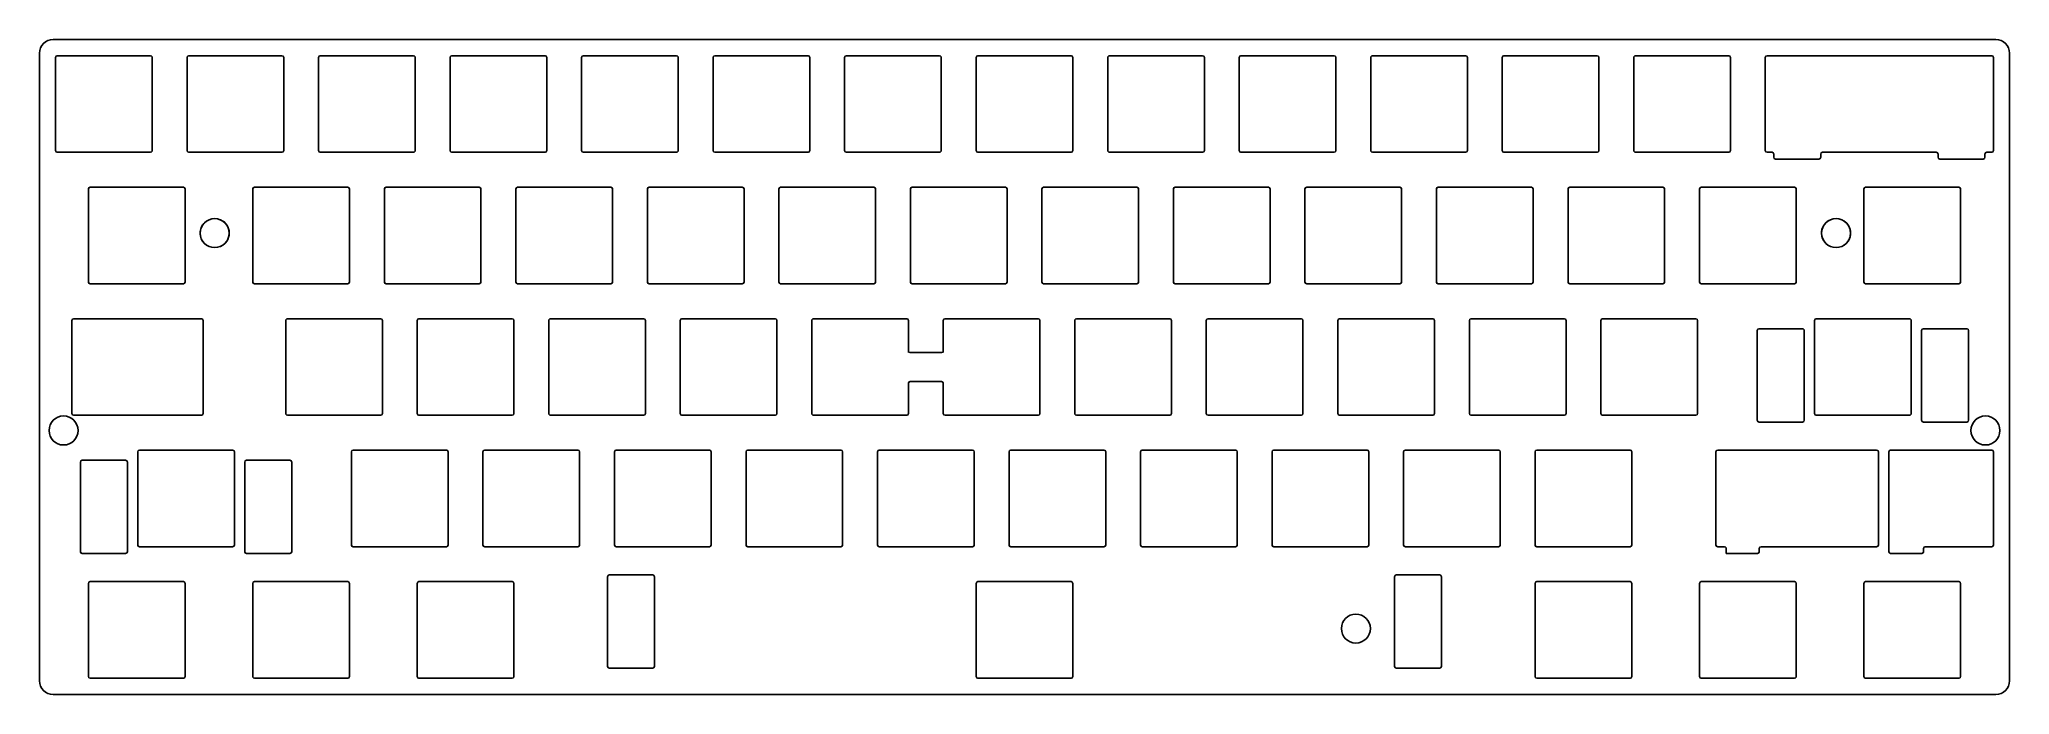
# Model space of a CAD drawing. Header units: millimetres. Extents: x 0 to 285, y -100 to -5.
import ezdxf

# ---------------------------------------------------------------- set-up
doc = ezdxf.new("R2010")
doc.units = ezdxf.units.MM
doc.layers.get('0').update_dxf_attribs({"linetype": 'CONTINUOUS'})

msp = doc.modelspace()

# ---------------------------------------------------------------- linework, layer by layer
for p, q in [((2.09508, -4.9761), (283.47, -4.9761)), ((0.09508, -59.1385), (0.09508, -6.9761)), ((2.43224, -21.0876), (2.43224, -7.588)), ((2.68224, -7.338), (16.1817, -7.338)), ((16.4317, -7.588), (16.4317, -21.0876)), ((21.4822, -21.0876), (21.4822, -7.588)), ((21.7322, -7.338), (35.2317, -7.338)), ((35.4817, -7.588), (35.4817, -21.0876)), ((40.5324, -21.0876), (40.5324, -7.588)), ((40.7824, -7.338), (54.2817, -7.338)), ((54.5317, -7.588), (54.5317, -21.0876)), ((59.581, -21.0876), (59.581, -7.588)), ((59.831, -7.338), (73.3317, -7.338)), ((73.5817, -7.588), (73.5817, -21.0876)), ((78.6324, -21.0876), (78.6324, -7.588)), ((78.8824, -7.338), (92.3817, -7.338)), ((92.6317, -7.588), (92.6317, -21.0876)), ((97.6824, -21.0876), (97.6824, -7.588)), ((97.9324, -7.338), (111.432, -7.338)), ((111.682, -7.588), (111.682, -21.0876)), ((116.732, -21.0876), (116.732, -7.588)), ((116.982, -7.338), (130.482, -7.338)), ((130.732, -7.588), (130.732, -21.0876)), ((135.782, -21.0876), (135.782, -7.588)), ((136.032, -7.338), (149.532, -7.338)), ((149.782, -7.588), (149.782, -21.0876)), ((154.831, -21.0876), (154.831, -7.588)), ((155.081, -7.338), (168.582, -7.338)), ((168.832, -7.588), (168.832, -21.0876)), ((173.882, -21.0876), (173.882, -7.588)), ((174.132, -7.338), (187.632, -7.338)), ((187.882, -7.588), (187.882, -21.0876)), ((192.931, -21.0876), (192.931, -7.588)), ((193.181, -7.338), (206.682, -7.338)), ((206.932, -7.588), (206.932, -21.0876)), ((211.982, -21.0876), (211.982, -7.588)), ((212.232, -7.338), (225.732, -7.338)), ((225.982, -7.588), (225.982, -21.0876)), ((231.032, -21.0876), (231.032, -7.588)), ((231.282, -7.338), (244.782, -7.338)), ((245.032, -7.588), (245.032, -21.0876)), ((250.081, -21.0876), (250.081, -7.588)), ((250.331, -7.338), (264.082, -7.338)), ((273.607, -7.338), (259.606, -7.338)), ((269.131, -7.338), (282.882, -7.338)), ((283.132, -7.588), (283.132, -21.0876)), ((285.47, -6.9761), (285.47, -59.1385)), ((16.1817, -21.3376), (2.68224, -21.3376)), ((35.2317, -21.3376), (21.7322, -21.3376)), ((54.2817, -21.3376), (40.7824, -21.3376)), ((73.3317, -21.3376), (59.831, -21.3376)), ((92.3817, -21.3376), (78.8824, -21.3376)), ((111.432, -21.3376), (97.9324, -21.3376)), ((130.482, -21.3376), (116.982, -21.3376)), ((149.532, -21.3376), (136.032, -21.3376)), ((168.582, -21.3376), (155.081, -21.3376)), ((187.632, -21.3376), (174.132, -21.3376)), ((206.682, -21.3376), (193.181, -21.3376)), ((225.732, -21.3376), (212.232, -21.3376)), ((244.782, -21.3376), (231.282, -21.3376)), ((250.331, -21.3376), (251.0565, -21.3376)), ((251.3065, -22.0578), (251.3065, -21.5876)), ((251.5565, -22.3078), (257.8565, -22.3078)), ((258.1065, -22.0578), (258.1065, -21.5876)), ((274.8565, -21.3376), (258.3565, -21.3376)), ((275.1065, -22.0578), (275.1065, -21.5876)), ((275.3565, -22.3078), (281.6565, -22.3078)), ((281.9065, -21.5876), (281.9065, -22.0578)), ((282.882, -21.3376), (282.1565, -21.3376)), ((7.19473, -40.1376), (7.19473, -26.638)), ((7.44473, -26.388), (20.9456, -26.388)), ((21.1956, -26.638), (21.1956, -40.1376)), ((31.0059, -40.1376), (31.0059, -26.638)), ((31.2559, -26.388), (44.7567, -26.388)), ((45.0067, -26.638), (45.0067, -40.1376)), ((50.0574, -40.1376), (50.0574, -26.638)), ((50.3074, -26.388), (63.8067, -26.388)), ((64.0567, -26.638), (64.0567, -40.1376)), ((69.1074, -40.1376), (69.1074, -26.638)), ((69.3574, -26.388), (82.8567, -26.388)), ((83.1067, -26.638), (83.1067, -40.1376)), ((88.1574, -40.1376), (88.1574, -26.638)), ((88.4074, -26.388), (101.907, -26.388)), ((102.157, -26.638), (102.157, -40.1376)), ((107.206, -40.1376), (107.206, -26.638)), ((107.456, -26.388), (120.957, -26.388)), ((121.207, -26.638), (121.207, -40.1376)), ((126.257, -40.1376), (126.257, -26.638)), ((126.507, -26.388), (140.007, -26.388)), ((140.257, -26.638), (140.257, -40.1376)), ((145.306, -40.1376), (145.306, -26.638)), ((145.556, -26.388), (159.057, -26.388)), ((159.307, -26.638), (159.307, -40.1376)), ((164.357, -40.1376), (164.357, -26.638)), ((164.607, -26.388), (178.107, -26.388)), ((178.357, -26.638), (178.357, -40.1376)), ((183.407, -40.1376), (183.407, -26.638)), ((183.657, -26.388), (197.157, -26.388)), ((197.407, -26.638), (197.407, -40.1376)), ((202.456, -40.1376), (202.456, -26.638)), ((202.706, -26.388), (216.207, -26.388)), ((216.457, -26.638), (216.457, -40.1376)), ((221.507, -40.1376), (221.507, -26.638)), ((221.757, -26.388), (235.257, -26.388)), ((235.507, -26.638), (235.507, -40.1376)), ((240.556, -40.1376), (240.556, -26.638)), ((240.806, -26.388), (254.307, -26.388)), ((254.557, -26.638), (254.557, -40.1376)), ((264.37, -40.1376), (264.37, -26.638)), ((264.62, -26.388), (278.119, -26.388)), ((278.369, -26.638), (278.369, -40.1376)), ((20.9456, -40.3876), (7.44473, -40.3876)), ((44.7567, -40.3876), (31.2559, -40.3876)), ((63.8067, -40.3876), (50.3074, -40.3876)), ((82.8567, -40.3876), (69.3574, -40.3876)), ((101.907, -40.3876), (88.4074, -40.3876)), ((120.957, -40.3876), (107.456, -40.3876)), ((140.007, -40.3876), (126.507, -40.3876)), ((159.057, -40.3876), (145.556, -40.3876)), ((178.107, -40.3876), (164.607, -40.3876)), ((197.157, -40.3876), (183.657, -40.3876)), ((216.207, -40.3876), (202.706, -40.3876)), ((235.257, -40.3876), (221.757, -40.3876)), ((254.307, -40.3876), (240.806, -40.3876)), ((278.119, -40.3876), (264.62, -40.3876)), ((36.0199, -45.4394), (49.5206, -45.4394)), ((55.0685, -45.4394), (68.5692, -45.4394)), ((74.1199, -45.4394), (87.6192, -45.4394)), ((93.1699, -45.4394), (106.669, -45.4394)), ((112.218, -45.4394), (125.721, -45.4394)), ((131.27, -45.4394), (144.769, -45.4394)), ((150.32, -45.4394), (163.819, -45.4394)), ((169.37, -45.4394), (182.871, -45.4394)), ((188.42, -45.4394), (201.919, -45.4394)), ((207.47, -45.4394), (220.971, -45.4394)), ((226.52, -45.4394), (240.021, -45.4394)), ((270.975, -45.4394), (257.475, -45.4394)), ((35.7699, -59.1887), (35.7699, -45.6894)), ((49.7706, -45.6894), (49.7706, -59.1887)), ((54.8185, -59.1887), (54.8185, -45.6894)), ((68.8192, -45.6894), (68.8192, -59.1887)), ((73.8699, -59.1887), (73.8699, -45.6894)), ((87.8692, -45.6894), (87.8692, -59.1887)), ((92.9199, -59.1887), (92.9199, -45.6894)), ((106.919, -45.6894), (106.919, -59.1887)), ((111.968, -59.1887), (111.968, -45.6894)), ((145.019, -45.6894), (145.019, -59.1887)), ((150.07, -59.1887), (150.07, -45.6894)), ((164.069, -45.6894), (164.069, -59.1887)), ((169.12, -59.1887), (169.12, -45.6894)), ((183.121, -45.6894), (183.121, -59.1887)), ((188.17, -59.1887), (188.17, -45.6894)), ((202.169, -45.6894), (202.169, -59.1887)), ((207.22, -59.1887), (207.22, -45.6894)), ((221.221, -45.6894), (221.221, -59.1887)), ((226.27, -59.1887), (226.27, -45.6894)), ((240.271, -45.6894), (240.271, -59.1887)), ((125.971, -50.3399), (125.971, -49.9401)), ((131.02, -49.9401), (131.02, -50.3399)), ((49.5206, -59.4387), (36.0199, -59.4387)), ((68.5692, -59.4387), (55.0685, -59.4387)), ((87.6192, -59.4387), (74.1199, -59.4387)), ((106.669, -59.4387), (93.1699, -59.4387)), ((125.721, -59.4387), (112.218, -59.4387)), ((144.769, -59.4387), (131.27, -59.4387)), ((163.819, -59.4387), (150.32, -59.4387)), ((182.871, -59.4387), (169.37, -59.4387)), ((201.919, -59.4387), (188.42, -59.4387)), ((220.971, -59.4387), (207.47, -59.4387)), ((240.021, -59.4387), (226.52, -59.4387)), ((0.09508, -97.90354), (0.09508, -64.1394)), ((28.0866, -64.488), (14.5871, -64.488)), ((28.3366, -64.738), (28.3366, -65.958)), ((45.2949, -78.2374), (45.2949, -64.738)), ((45.5449, -64.488), (59.0456, -64.488)), ((59.2956, -64.738), (59.2956, -78.2374)), ((64.3449, -78.2374), (64.3449, -64.738)), ((64.5949, -64.488), (78.0956, -64.488)), ((78.3456, -64.738), (78.3456, -78.2374)), ((83.3949, -78.2374), (83.3949, -64.738)), ((83.6449, -64.488), (97.1456, -64.488)), ((97.3956, -64.738), (97.3956, -78.2374)), ((102.445, -78.2374), (102.445, -64.738)), ((102.695, -64.488), (116.194, -64.488)), ((116.444, -64.738), (116.444, -78.2374)), ((121.495, -78.2374), (121.495, -64.738)), ((121.745, -64.488), (135.246, -64.488)), ((135.496, -64.738), (135.496, -78.2374)), ((140.545, -78.2374), (140.545, -64.738)), ((140.795, -64.488), (154.294, -64.488)), ((154.544, -64.738), (154.544, -78.2374)), ((159.595, -78.2374), (159.595, -64.738)), ((159.845, -64.488), (173.346, -64.488)), ((173.596, -64.738), (173.596, -78.2374)), ((178.645, -78.2374), (178.645, -64.738)), ((178.895, -64.488), (192.396, -64.488)), ((192.646, -64.738), (192.646, -78.2374)), ((197.695, -78.2374), (197.695, -64.738)), ((197.945, -64.488), (211.444, -64.488)), ((211.694, -64.738), (211.694, -78.2374)), ((216.745, -78.2374), (216.745, -64.738)), ((216.995, -64.488), (230.496, -64.488)), ((230.746, -64.738), (230.746, -78.2374)), ((242.937, -78.2374), (242.937, -64.738)), ((243.187, -64.488), (256.937, -64.488)), ((266.212, -64.488), (252.462, -64.488)), ((266.462, -69.1885), (266.462, -64.738)), ((267.987, -64.738), (267.987, -65.9583)), ((269.131, -64.488), (268.237, -64.488)), ((269.131, -64.488), (282.882, -64.488)), ((283.132, -64.738), (283.132, -78.2374)), ((285.47, -64.1394), (285.47, -97.90354)), ((267.987, -65.9583), (267.987, -69.1885)), ((266.462, -75.16952), (266.462, -68.5)), ((266.462, -69.1885), (266.462, -73.7883)), ((267.987, -69.1885), (267.987, -73.7883)), ((266.462, -78.2374), (266.462, -73.7883)), ((267.987, -73.7883), (267.987, -78.2573)), ((59.0456, -78.4874), (45.5449, -78.4874)), ((78.0956, -78.4874), (64.5949, -78.4874)), ((97.1456, -78.4874), (83.6449, -78.4874)), ((116.194, -78.4874), (102.695, -78.4874)), ((135.246, -78.4874), (121.745, -78.4874)), ((154.294, -78.4874), (140.795, -78.4874)), ((173.346, -78.4874), (159.845, -78.4874)), ((192.396, -78.4874), (178.895, -78.4874)), ((211.444, -78.4874), (197.945, -78.4874)), ((230.496, -78.4874), (216.995, -78.4874)), ((244.187, -78.4874), (243.187, -78.4874)), ((244.437, -79.4576), (244.437, -78.7374)), ((248.963, -79.4576), (244.437, -79.4576)), ((249.213, -79.2076), (249.213, -78.7374)), ((249.463, -78.4874), (252.462, -78.4874)), ((252.462, -78.4874), (266.212, -78.4874)), ((267.987, -78.4874), (267.987, -78)), ((267.987, -79.2076), (267.987, -78.4874)), ((269.712, -79.4576), (268.237, -79.4576)), ((269.712, -79.4576), (272.763, -79.4576)), ((273.013, -79.2076), (273.013, -78.7374)), ((282.882, -78.4874), (273.263, -78.4874)), ((7.19473, -97.28745), (7.19473, -83.7879)), ((7.44473, -83.5379), (20.9456, -83.5379)), ((21.1956, -83.7879), (21.1956, -97.28745)), ((31.0059, -97.28745), (31.0059, -83.7879)), ((31.2559, -83.5379), (44.7567, -83.5379)), ((45.0067, -83.7879), (45.0067, -97.28745)), ((54.8185, -97.28745), (54.8185, -83.7879)), ((55.0685, -83.5379), (68.5692, -83.5379)), ((68.8192, -83.7879), (68.8192, -97.28745)), ((149.532, -83.5379), (136.032, -83.5379)), ((216.745, -97.28745), (216.745, -83.7879)), ((216.995, -83.5379), (230.496, -83.5379)), ((230.746, -83.7879), (230.746, -97.28745)), ((240.556, -97.28745), (240.556, -83.7879)), ((240.806, -83.5379), (254.307, -83.5379)), ((254.557, -83.7879), (254.557, -97.28745)), ((264.37, -97.28745), (264.37, -83.7879)), ((264.62, -83.5379), (278.119, -83.5379)), ((278.369, -83.7879), (278.369, -97.28745)), ((149.782, -97.2879), (149.782, -96.0679)), ((20.9456, -97.53745), (7.44473, -97.53745)), ((44.7567, -97.53745), (31.2559, -97.53745)), ((68.5692, -97.53745), (55.0685, -97.53745)), ((230.496, -97.53745), (216.995, -97.53745)), ((254.307, -97.53745), (240.806, -97.53745)), ((278.119, -97.53745), (264.62, -97.53745)), ((283.47, -99.90354), (2.09508, -99.90354))]:
    msp.add_line(p, q)
for points in [[(285.47, -59.1385), (285.47, -6.9761, 0.414213562), (283.47, -4.9761), (2.09508, -4.9761, 0.414213562), (0.09508, -6.9761), (0.09508, -59.1385), (0.09508, -59.53895), (0.09508, -63.73798), (0.09508, -64.1394), (0.09508, -97.90354, 0.414213562), (2.09508, -99.90354), (283.47, -99.90354, 0.414213562), (285.47, -97.90354), (285.47, -64.1394), (285.47, -63.73895)], [(16.1817, -7.338), (2.68224, -7.338, 0.414213562), (2.43224, -7.588), (2.43224, -21.0876, 0.414213562), (2.68224, -21.3376), (16.1817, -21.3376, 0.414213562), (16.4317, -21.0876), (16.4317, -7.588, 0.414213562)], [(35.2317, -7.338), (21.7322, -7.338, 0.414213562), (21.4822, -7.588), (21.4822, -21.0876, 0.414213562), (21.7322, -21.3376), (35.2317, -21.3376, 0.414213562), (35.4817, -21.0876), (35.4817, -7.588, 0.414213562)], [(54.2817, -7.338), (40.7824, -7.338, 0.414213562), (40.5324, -7.588), (40.5324, -21.0876, 0.414213562), (40.7824, -21.3376), (54.2817, -21.3376, 0.414213562), (54.5317, -21.0876), (54.5317, -7.588, 0.414213562)], [(59.581, -7.588), (59.581, -21.0876, 0.414213562), (59.831, -21.3376), (73.3317, -21.3376, 0.414213562), (73.5817, -21.0876), (73.5817, -7.588, 0.414213562), (73.3317, -7.338), (59.831, -7.338, 0.414213562)], [(92.3817, -7.338), (78.8824, -7.338, 0.414213562), (78.6324, -7.588), (78.6324, -21.0876, 0.414213562), (78.8824, -21.3376), (92.3817, -21.3376, 0.414213562), (92.6317, -21.0876), (92.6317, -7.588, 0.414213562)], [(111.682, -21.0876), (111.682, -7.588, 0.414213562), (111.432, -7.338), (97.9324, -7.338, 0.414213562), (97.6824, -7.588), (97.6824, -21.0876, 0.414213562), (97.9324, -21.3376), (111.432, -21.3376, 0.414213562)], [(130.482, -7.338), (116.982, -7.338, 0.414213562), (116.732, -7.588), (116.732, -21.0876, 0.414213562), (116.982, -21.3376), (130.482, -21.3376, 0.414213562), (130.732, -21.0876), (130.732, -7.588, 0.414213562)], [(135.782, -7.588), (135.782, -21.0876, 0.414213562), (136.032, -21.3376), (149.532, -21.3376, 0.414213562), (149.782, -21.0876), (149.782, -7.588, 0.414213562), (149.532, -7.338), (136.032, -7.338, 0.414213562)], [(168.582, -7.338), (155.081, -7.338, 0.414213562), (154.831, -7.588), (154.831, -21.0876, 0.414213562), (155.081, -21.3376), (168.582, -21.3376, 0.414213562), (168.832, -21.0876), (168.832, -7.588, 0.414213562)], [(173.882, -7.588), (173.882, -21.0876, 0.414213562), (174.132, -21.3376), (187.632, -21.3376, 0.414213562), (187.882, -21.0876), (187.882, -7.588, 0.414213562), (187.632, -7.338), (174.132, -7.338, 0.414213562)], [(193.181, -21.3376), (206.682, -21.3376, 0.414213562), (206.932, -21.0876), (206.932, -7.588, 0.414213562), (206.682, -7.338), (193.181, -7.338, 0.414213562), (192.931, -7.588), (192.931, -21.0876, 0.414213562)], [(225.732, -7.338), (212.232, -7.338, 0.414213562), (211.982, -7.588), (211.982, -21.0876, 0.414213562), (212.232, -21.3376), (225.732, -21.3376, 0.414213562), (225.982, -21.0876), (225.982, -7.588, 0.414213562)], [(244.782, -7.338), (231.282, -7.338, 0.414213562), (231.032, -7.588), (231.032, -21.0876, 0.414213562), (231.282, -21.3376), (244.782, -21.3376, 0.414213562), (245.032, -21.0876), (245.032, -7.588, 0.414213562)], [(20.9456, -26.388), (7.44473, -26.388, 0.414213562), (7.19473, -26.638), (7.19473, -40.1376, 0.414213562), (7.44473, -40.3876), (20.9456, -40.3876, 0.414213562), (21.1956, -40.1376), (21.1956, -26.638, 0.414213562)], [(31.2559, -40.3876), (44.7567, -40.3876, 0.414213562), (45.0067, -40.1376), (45.0067, -26.638, 0.414213562), (44.7567, -26.388), (31.2559, -26.388, 0.414213562), (31.0059, -26.638), (31.0059, -40.1376, 0.414213562)], [(63.8067, -26.388), (50.3074, -26.388, 0.414213562), (50.0574, -26.638), (50.0574, -40.1376, 0.414213562), (50.3074, -40.3876), (63.8067, -40.3876, 0.414213562), (64.0567, -40.1376), (64.0567, -26.638, 0.414213562)], [(82.8567, -26.388), (69.3574, -26.388, 0.414213562), (69.1074, -26.638), (69.1074, -40.1376, 0.414213562), (69.3574, -40.3876), (82.8567, -40.3876, 0.414213562), (83.1067, -40.1376), (83.1067, -26.638, 0.414213562)], [(101.907, -26.388), (88.4074, -26.388, 0.414213562), (88.1574, -26.638), (88.1574, -40.1376, 0.414213562), (88.4074, -40.3876), (101.907, -40.3876, 0.414213562), (102.157, -40.1376), (102.157, -26.638, 0.414213562)], [(107.206, -26.638), (107.206, -40.1376, 0.414213562), (107.456, -40.3876), (120.957, -40.3876, 0.414213562), (121.207, -40.1376), (121.207, -26.638, 0.414213562), (120.957, -26.388), (107.456, -26.388, 0.414213562)], [(140.257, -40.1376), (140.257, -26.638, 0.414213562), (140.007, -26.388), (126.507, -26.388, 0.414213562), (126.257, -26.638), (126.257, -40.1376, 0.414213562), (126.507, -40.3876), (140.007, -40.3876, 0.414213562)], [(159.307, -40.1376), (159.307, -26.638, 0.414213562), (159.057, -26.388), (145.556, -26.388, 0.414213562), (145.306, -26.638), (145.306, -40.1376, 0.414213562), (145.556, -40.3876), (159.057, -40.3876, 0.414213562)], [(164.357, -26.638), (164.357, -40.1376, 0.414213562), (164.607, -40.3876), (178.107, -40.3876, 0.414213562), (178.357, -40.1376), (178.357, -26.638, 0.414213562), (178.107, -26.388), (164.607, -26.388, 0.414213562)], [(183.657, -40.3876), (197.157, -40.3876, 0.414213562), (197.407, -40.1376), (197.407, -26.638, 0.414213562), (197.157, -26.388), (183.657, -26.388, 0.414213562), (183.407, -26.638), (183.407, -40.1376, 0.414213562)], [(216.207, -26.388), (202.706, -26.388, 0.414213562), (202.456, -26.638), (202.456, -40.1376, 0.414213562), (202.706, -40.3876), (216.207, -40.3876, 0.414213562), (216.457, -40.1376), (216.457, -26.638, 0.414213562)], [(235.257, -26.388), (221.757, -26.388, 0.414213562), (221.507, -26.638), (221.507, -40.1376, 0.414213562), (221.757, -40.3876), (235.257, -40.3876, 0.414213562), (235.507, -40.1376), (235.507, -26.638, 0.414213562)], [(240.556, -26.638), (240.556, -40.1376, 0.414213562), (240.806, -40.3876), (254.307, -40.3876, 0.414213562), (254.557, -40.1376), (254.557, -26.638, 0.414213562), (254.307, -26.388), (240.806, -26.388, 0.414213562)], [(278.119, -26.388), (264.62, -26.388, 0.414213562), (264.37, -26.638), (264.37, -40.1376, 0.414213562), (264.62, -40.3876), (278.119, -40.3876, 0.414213562), (278.369, -40.1376), (278.369, -26.638, 0.414213562)], [(4.81348, -45.6894), (4.81348, -59.1887, 0.414213562), (5.06348, -59.4387), (23.56348, -59.4387, 0.414213562), (23.81348, -59.1887), (23.81348, -45.6894, 0.414213562), (23.56348, -45.4394), (5.06348, -45.4394, 0.414213562)], [(36.0199, -59.4387), (49.5206, -59.4387, 0.414213562), (49.7706, -59.1887), (49.7706, -45.6894, 0.414213562), (49.5206, -45.4394), (36.0199, -45.4394, 0.414213562), (35.7699, -45.6894), (35.7699, -59.1887, 0.414213562)], [(68.5692, -45.4394), (55.0685, -45.4394, 0.414213562), (54.8185, -45.6894), (54.8185, -59.1887, 0.414213562), (55.0685, -59.4387), (68.5692, -59.4387, 0.414213562), (68.8192, -59.1887), (68.8192, -45.6894, 0.414213562)], [(73.8699, -45.6894), (73.8699, -59.1887, 0.414213562), (74.1199, -59.4387), (87.6192, -59.4387, 0.414213562), (87.8692, -59.1887), (87.8692, -45.6894, 0.414213562), (87.6192, -45.4394), (74.1199, -45.4394, 0.414213562)], [(92.9199, -45.6894), (92.9199, -59.1887, 0.414213562), (93.1699, -59.4387), (106.669, -59.4387, 0.414213562), (106.919, -59.1887), (106.919, -45.6894, 0.414213562), (106.669, -45.4394), (93.1699, -45.4394, 0.414213562)], [(131.27, -59.4387), (144.769, -59.4387, 0.414213562), (145.019, -59.1887), (145.019, -45.6894, 0.414213562), (144.769, -45.4394), (131.27, -45.4394, 0.414213562), (131.02, -45.6894), (131.02, -50.0899, -0.414213562), (130.77, -50.3399), (126.221, -50.3399, -0.414213562), (125.971, -50.0899), (125.971, -45.6894, 0.414213562), (125.721, -45.4394), (112.218, -45.4394, 0.414213562), (111.968, -45.6894), (111.968, -59.1887, 0.414213562), (112.218, -59.4387), (125.721, -59.4387, 0.414213562), (125.971, -59.1887), (125.971, -54.9397), (125.971, -54.7899, -0.414213562), (126.221, -54.5399), (130.77, -54.5399, -0.414213562), (131.02, -54.7899), (131.02, -54.9397), (131.02, -59.1887, 0.414213562)], [(164.069, -59.1887), (164.069, -45.6894, 0.414213562), (163.819, -45.4394), (150.32, -45.4394, 0.414213562), (150.07, -45.6894), (150.07, -59.1887, 0.414213562), (150.32, -59.4387), (163.819, -59.4387, 0.414213562)], [(169.37, -59.4387), (182.871, -59.4387, 0.414213562), (183.121, -59.1887), (183.121, -45.6894, 0.414213562), (182.871, -45.4394), (169.37, -45.4394, 0.414213562), (169.12, -45.6894), (169.12, -59.1887, 0.414213562)], [(202.169, -59.1887), (202.169, -45.6894, 0.414213562), (201.919, -45.4394), (188.42, -45.4394, 0.414213562), (188.17, -45.6894), (188.17, -59.1887, 0.414213562), (188.42, -59.4387), (201.919, -59.4387, 0.414213562)], [(221.221, -59.1887), (221.221, -45.6894, 0.414213562), (220.971, -45.4394), (207.47, -45.4394, 0.414213562), (207.22, -45.6894), (207.22, -59.1887, 0.414213562), (207.47, -59.4387), (220.971, -59.4387, 0.414213562)], [(226.27, -45.6894), (226.27, -59.1887, 0.414213562), (226.52, -59.4387), (240.021, -59.4387, 0.414213562), (240.271, -59.1887), (240.271, -45.6894, 0.414213562), (240.021, -45.4394), (226.52, -45.4394, 0.414213562)], [(257.475, -45.4394), (270.975, -45.4394, -0.414213562), (271.225, -45.6894), (271.225, -59.1894, -0.414213562), (270.975, -59.4394), (257.475, -59.4394, -0.414213562), (257.225, -59.1894), (257.225, -45.6894, -0.414213562)], [(255.726, -60.1588), (255.726, -47.1588, 0.414213562), (255.476, -46.9088), (249.176, -46.9088, 0.414213562), (248.926, -47.1588), (248.926, -60.1588, 0.414213562), (249.176, -60.4088), (255.476, -60.4088, 0.414213562)], [(272.726, -60.1588), (272.726, -47.1588, -0.414213562), (272.976, -46.9088), (279.276, -46.9088, -0.414213562), (279.526, -47.1588), (279.526, -60.1588, -0.414213562), (279.276, -60.4088), (272.976, -60.4088, -0.414213562)], [(14.5871, -64.488), (28.0866, -64.488, -0.414213562), (28.3366, -64.738), (28.3366, -78.238, -0.414213562), (28.0866, -78.488), (14.5871, -78.488, -0.414213562), (14.3371, -78.238), (14.3371, -64.738, -0.414213562)], [(59.2956, -78.2374), (59.2956, -64.738, 0.414213562), (59.0456, -64.488), (45.5449, -64.488, 0.414213562), (45.2949, -64.738), (45.2949, -78.2374, 0.414213562), (45.5449, -78.4874), (59.0456, -78.4874, 0.414213562)], [(78.3456, -78.2374), (78.3456, -64.738, 0.414213562), (78.0956, -64.488), (64.5949, -64.488, 0.414213562), (64.3449, -64.738), (64.3449, -78.2374, 0.414213562), (64.5949, -78.4874), (78.0956, -78.4874, 0.414213562)], [(83.3949, -64.738), (83.3949, -78.2374, 0.414213562), (83.6449, -78.4874), (97.1456, -78.4874, 0.414213562), (97.3956, -78.2374), (97.3956, -64.738, 0.414213562), (97.1456, -64.488), (83.6449, -64.488, 0.414213562)], [(116.444, -78.2374), (116.444, -64.738, 0.414213562), (116.194, -64.488), (102.695, -64.488, 0.414213562), (102.445, -64.738), (102.445, -78.2374, 0.414213562), (102.695, -78.4874), (116.194, -78.4874, 0.414213562)], [(121.495, -64.738), (121.495, -78.2374, 0.414213562), (121.745, -78.4874), (135.246, -78.4874, 0.414213562), (135.496, -78.2374), (135.496, -64.738, 0.414213562), (135.246, -64.488), (121.745, -64.488, 0.414213562)], [(154.544, -78.2374), (154.544, -64.738, 0.414213562), (154.294, -64.488), (140.795, -64.488, 0.414213562), (140.545, -64.738), (140.545, -78.2374, 0.414213562), (140.795, -78.4874), (154.294, -78.4874, 0.414213562)], [(173.596, -78.2374), (173.596, -64.738, 0.414213562), (173.346, -64.488), (159.845, -64.488, 0.414213562), (159.595, -64.738), (159.595, -78.2374, 0.414213562), (159.845, -78.4874), (173.346, -78.4874, 0.414213562)], [(192.646, -78.2374), (192.646, -64.738, 0.414213562), (192.396, -64.488), (178.895, -64.488, 0.414213562), (178.645, -64.738), (178.645, -78.2374, 0.414213562), (178.895, -78.4874), (192.396, -78.4874, 0.414213562)], [(197.695, -64.738), (197.695, -78.2374, 0.414213562), (197.945, -78.4874), (211.444, -78.4874, 0.414213562), (211.694, -78.2374), (211.694, -64.738, 0.414213562), (211.444, -64.488), (197.945, -64.488, 0.414213562)], [(216.995, -78.4874), (230.496, -78.4874, 0.414213562), (230.746, -78.2374), (230.746, -64.738, 0.414213562), (230.496, -64.488), (216.995, -64.488, 0.414213562), (216.745, -64.738), (216.745, -78.2374, 0.414213562)], [(6.2871, -65.958), (12.5871, -65.958, -0.414213562), (12.8371, -66.208), (12.8371, -79.208, -0.414213562), (12.5871, -79.458), (6.2871, -79.458, -0.414213562), (6.0371, -79.208), (6.0371, -66.208, -0.414213562)], [(29.8366, -79.208), (29.8366, -66.208, -0.414213562), (30.0866, -65.958), (36.3866, -65.958, -0.414213562), (36.6366, -66.208), (36.6366, -79.208, -0.414213562), (36.3866, -79.458), (30.0866, -79.458, -0.414213562)], [(89.1826, -82.8179), (89.1826, -95.8179, -0.414213562), (88.9326, -96.0679), (82.6326, -96.0679, -0.414213562), (82.3826, -95.8179), (82.3826, -82.8179, -0.414213562), (82.6326, -82.5679), (88.9326, -82.5679, -0.414213562)], [(196.382, -82.8179), (196.382, -95.8179, 0.414213562), (196.632, -96.0679), (202.932, -96.0679, 0.414213562), (203.182, -95.8179), (203.182, -82.8179, 0.414213562), (202.932, -82.5679), (196.632, -82.5679, 0.414213562)], [(7.44473, -97.53745), (20.9456, -97.53745, 0.414213562), (21.1956, -97.28745), (21.1956, -83.7879, 0.414213562), (20.9456, -83.5379), (7.44473, -83.5379, 0.414213562), (7.19473, -83.7879), (7.19473, -97.28745, 0.414213562)], [(44.7567, -83.5379), (31.2559, -83.5379, 0.414213562), (31.0059, -83.7879), (31.0059, -97.28745, 0.414213562), (31.2559, -97.53745), (44.7567, -97.53745, 0.414213562), (45.0067, -97.28745), (45.0067, -83.7879, 0.414213562)], [(54.8185, -83.7879), (54.8185, -97.28745, 0.414213562), (55.0685, -97.53745), (68.5692, -97.53745, 0.414213562), (68.8192, -97.28745), (68.8192, -83.7879, 0.414213562), (68.5692, -83.5379), (55.0685, -83.5379, 0.414213562)], [(136.032, -83.5379), (149.532, -83.5379, -0.414213562), (149.782, -83.7879), (149.782, -97.2879, -0.414213562), (149.532, -97.5379), (136.032, -97.5379, -0.414213562), (135.782, -97.2879), (135.782, -83.7879, -0.414213562)], [(216.995, -97.53745), (230.496, -97.53745, 0.414213562), (230.746, -97.28745), (230.746, -83.7879, 0.414213562), (230.496, -83.5379), (216.995, -83.5379, 0.414213562), (216.745, -83.7879), (216.745, -97.28745, 0.414213562)], [(254.557, -97.28745), (254.557, -83.7879, 0.414213562), (254.307, -83.5379), (240.806, -83.5379, 0.414213562), (240.556, -83.7879), (240.556, -97.28745, 0.414213562), (240.806, -97.53745), (254.307, -97.53745, 0.414213562)], [(264.37, -83.7879), (264.37, -97.28745, 0.414213562), (264.62, -97.53745), (278.119, -97.53745, 0.414213562), (278.369, -97.28745), (278.369, -83.7879, 0.414213562), (278.119, -83.5379), (264.62, -83.5379, 0.414213562)]]:
    msp.add_lwpolyline(points, format="xyb", close=True)
for centre in [(25.48265, -33.0396), (260.332, -33.0396), (3.59599, -61.63895), (281.969, -61.63895), (190.783, -90.3388)]:
    msp.add_circle(centre, 2.1)
for centre, radius, start, end in [((250.331, -7.588), 0.25, 90, 180), ((282.882, -7.588), 0.25, 0, 90), ((250.331, -21.0876), 0.25, 180, 270), ((251.0565, -21.5876), 0.25, 0, 90), ((251.5565, -22.0578), 0.25, 180, 270), ((257.8565, -22.0578), 0.25, -90, 0), ((258.3565, -21.5876), 0.25, 90, 180), ((274.8565, -21.5876), 0.25, 0, 90), ((275.3565, -22.0578), 0.25, 180, 270), ((281.6565, -22.0578), 0.25, -90, 0), ((282.1565, -21.5876), 0.25, 90, 180), ((282.882, -21.0876), 0.25, -90, 0), ((25.48265, -33.0396), 2.1, -66.8239487, 66.8239487), ((260.332, -33.0396), 2.1, 119.3658644, 244.1402203), ((260.332, -33.0396), 2.1, -56.7642578, 56.7642578), ((25.48265, -33.0396), 2.1, 133.4188824, 226.1139466), ((25.48265, -33.0396), 2.1, 133.4188824, 226.1139466), ((243.187, -64.738), 0.25, 90, 180), ((266.212, -64.738), 0.25, 0, 90), ((268.237, -64.738), 0.25, 90, 180), ((282.882, -64.738), 0.25, 0, 90), ((243.187, -78.2374), 0.25, 180, 270), ((244.187, -78.7374), 0.25, 0, 90), ((248.963, -79.2076), 0.25, -90, 0), ((249.463, -78.7374), 0.25, 90, 180), ((266.212, -78.2374), 0.25, -90, 0), ((268.237, -79.2076), 0.25, 180, 270), ((272.763, -79.2076), 0.25, -90, 0), ((273.263, -78.7374), 0.25, 90, 180), ((282.882, -78.2374), 0.25, -90, 0)]:
    msp.add_arc(centre, radius, start, end)

doc.saveas('drawing.dxf')
